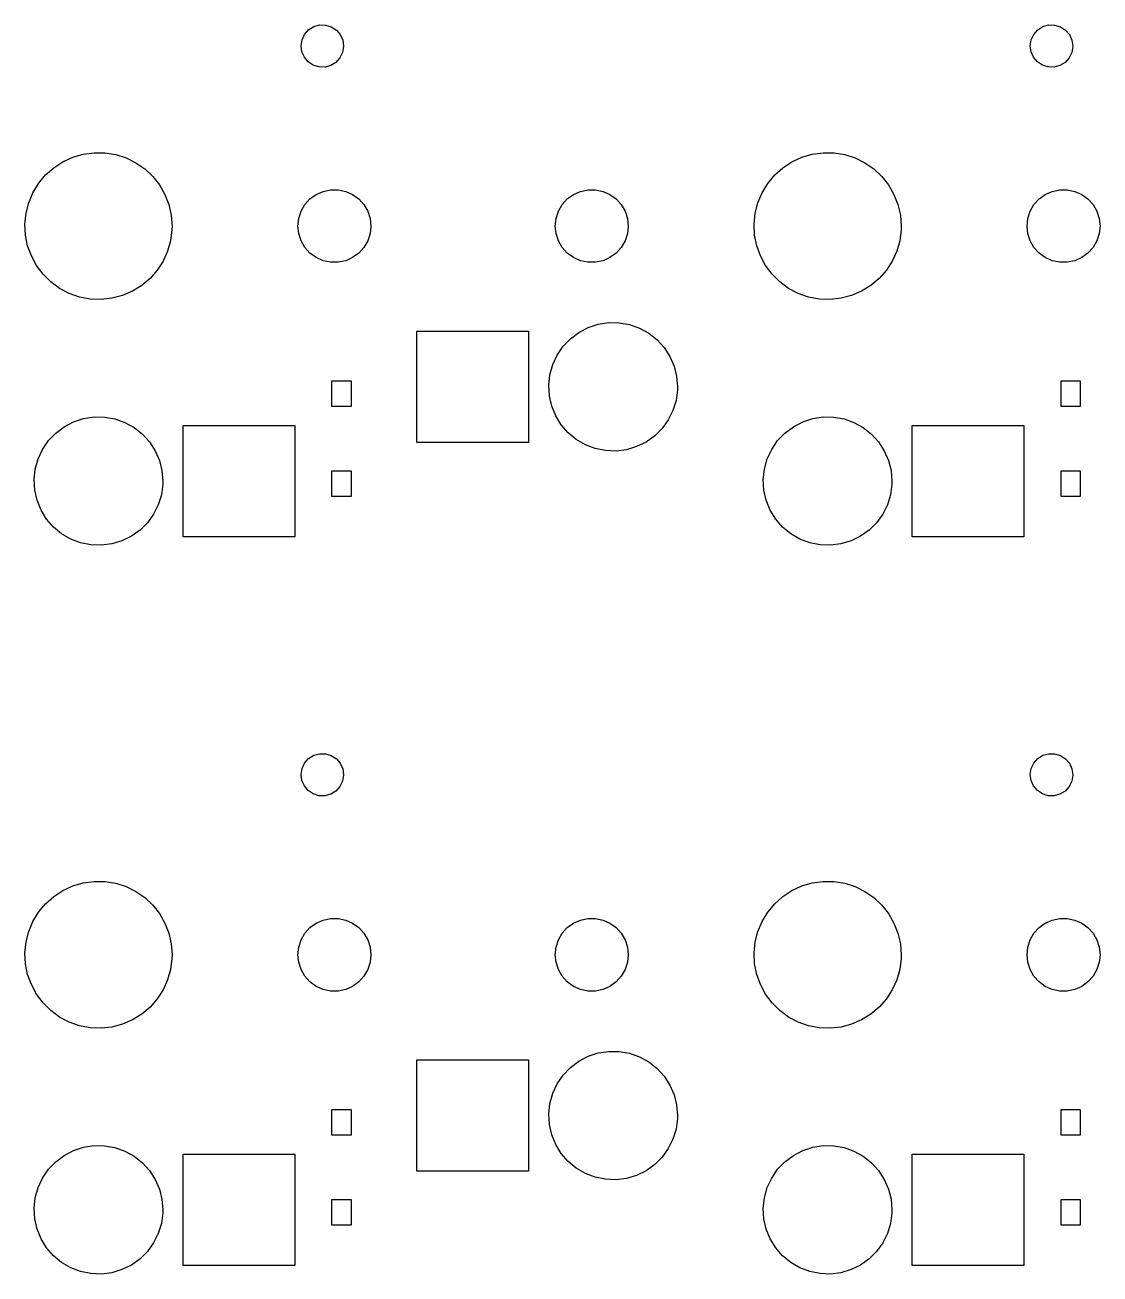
# Model space of a CAD drawing. Extents: x 3.01 to 10.88, y -3.22 to -0.6.
# Drawn here: x 7.88 to 8.867, y -1.883 to -0.736 of the extents above; entities that cross this region are included whole.
import ezdxf

# ---------------------------------------------------------------- set-up
doc = ezdxf.new("R2010")
doc.units = 0
doc.header["$MEASUREMENT"] = 0
doc.layers.add('BLACK', color=7, linetype='CONTINUOUS')

msp = doc.modelspace()

# ---------------------------------------------------------------- linework, layer by layer
at = {"layer": 'BLACK', "linetype": 'CONTINUOUS'}
for p, q in [((8.13469, -0.74922), (8.13704, -0.744215)), ((8.13704, -0.744215), (8.1407, -0.740071)), ((8.1407, -0.740071), (8.14538, -0.737121)), ((8.14538, -0.737121), (8.1507, -0.735601)), ((8.1507, -0.735601), (8.15622, -0.735635)), ((8.15622, -0.735635), (8.16152, -0.737219)), ((8.16152, -0.737219), (8.16616, -0.740226)), ((8.16616, -0.740226), (8.16977, -0.744415)), ((8.16977, -0.744415), (8.17206, -0.749448)), ((8.80399, -0.74922), (8.80634, -0.744215)), ((8.80634, -0.744215), (8.81, -0.740071)), ((8.81, -0.740071), (8.81467, -0.737121)), ((8.81467, -0.737121), (8.81999, -0.735601)), ((8.81999, -0.735601), (8.82552, -0.735635)), ((8.82552, -0.735635), (8.83081, -0.737219)), ((8.83081, -0.737219), (8.83545, -0.740226)), ((8.83545, -0.740226), (8.83906, -0.744415)), ((8.83906, -0.744415), (8.84135, -0.749448)), ((8.13384, -0.754683), (8.13469, -0.74922)), ((8.13456, -0.760165), (8.13384, -0.754683)), ((8.17284, -0.755397), (8.17192, -0.760849)), ((8.17206, -0.749448), (8.17284, -0.754921)), ((8.17284, -0.754921), (8.17284, -0.755397)), ((8.80314, -0.754683), (8.80399, -0.74922)), ((8.80385, -0.760165), (8.80314, -0.754683)), ((8.84213, -0.755397), (8.84121, -0.760849)), ((8.84135, -0.749448), (8.84213, -0.754921)), ((8.84213, -0.754921), (8.84213, -0.755397)), ((8.13679, -0.765225), (8.13456, -0.760165)), ((8.14035, -0.769458), (8.13679, -0.765225)), ((8.16951, -0.765825), (8.1658, -0.769924)), ((8.17192, -0.760849), (8.16951, -0.765825)), ((8.80608, -0.765225), (8.80385, -0.760165)), ((8.80964, -0.769458), (8.80608, -0.765225)), ((8.8388, -0.765825), (8.83509, -0.769924)), ((8.84121, -0.760849), (8.8388, -0.765825)), ((8.14495, -0.772521), (8.14035, -0.769458)), ((8.15023, -0.77417), (8.14495, -0.772521)), ((8.15575, -0.774271), (8.15023, -0.77417)), ((8.16109, -0.772817), (8.15575, -0.774271)), ((8.1658, -0.769924), (8.16109, -0.772817)), ((8.81424, -0.772521), (8.80964, -0.769458)), ((8.81952, -0.77417), (8.81424, -0.772521)), ((8.82504, -0.774271), (8.81952, -0.77417)), ((8.83038, -0.772817), (8.82504, -0.774271)), ((8.83509, -0.769924), (8.83038, -0.772817)), ((7.91511, -0.861238), (7.92419, -0.85705)), ((7.92419, -0.85705), (7.9338, -0.85425)), ((7.9338, -0.85425), (7.94371, -0.852901)), ((7.94371, -0.852901), (7.95371, -0.853032)), ((7.95371, -0.853032), (7.96359, -0.85464)), ((7.96359, -0.85464), (7.97312, -0.85769)), ((7.97312, -0.85769), (7.98209, -0.862115)), ((8.5844, -0.861238), (8.59348, -0.85705)), ((8.59348, -0.85705), (8.60309, -0.85425)), ((8.60309, -0.85425), (8.613, -0.852901)), ((8.613, -0.852901), (8.623, -0.853032)), ((8.623, -0.853032), (8.63288, -0.85464)), ((8.63288, -0.85464), (8.64241, -0.85769)), ((8.64241, -0.85769), (8.65138, -0.862115)), ((7.89928, -0.873386), (7.90674, -0.866724)), ((7.90674, -0.866724), (7.91511, -0.861238)), ((7.98209, -0.862115), (7.99031, -0.867818)), ((7.99031, -0.867818), (7.9976, -0.874673)), ((8.56857, -0.873386), (8.57603, -0.866724)), ((8.57603, -0.866724), (8.5844, -0.861238)), ((8.65138, -0.862115), (8.6596, -0.867818)), ((8.6596, -0.867818), (8.66689, -0.874673)), ((7.88769, -0.889631), (7.89288, -0.881078)), ((7.89288, -0.881078), (7.89928, -0.873386)), ((7.9976, -0.874673), (8.00379, -0.88253)), ((8.00379, -0.88253), (8.00876, -0.891216)), ((8.55698, -0.889631), (8.56217, -0.881078)), ((8.56217, -0.881078), (8.56857, -0.873386)), ((8.66689, -0.874673), (8.67308, -0.88253)), ((8.67308, -0.88253), (8.67805, -0.891216)), ((7.88382, -0.898857), (7.88769, -0.889631)), ((8.00876, -0.891216), (8.01238, -0.90054)), ((8.14195, -0.89538), (8.14762, -0.891263)), ((8.14762, -0.891263), (8.15401, -0.888415)), ((8.15401, -0.888415), (8.16086, -0.886959)), ((8.16086, -0.886959), (8.16787, -0.886959)), ((8.16787, -0.886959), (8.17472, -0.888415)), ((8.17472, -0.888415), (8.18112, -0.891263)), ((8.18112, -0.891263), (8.18678, -0.89538)), ((8.37817, -0.89538), (8.38384, -0.891263)), ((8.38384, -0.891263), (8.39023, -0.888415)), ((8.39023, -0.888415), (8.39708, -0.886959)), ((8.39708, -0.886959), (8.40409, -0.886959)), ((8.40409, -0.886959), (8.41094, -0.888415)), ((8.41094, -0.888415), (8.41734, -0.891263)), ((8.41734, -0.891263), (8.423, -0.89538)), ((8.55311, -0.898857), (8.55698, -0.889631)), ((8.67805, -0.891216), (8.68167, -0.90054)), ((8.81124, -0.89538), (8.81691, -0.891263)), ((8.81691, -0.891263), (8.82331, -0.888415)), ((8.82331, -0.888415), (8.83016, -0.886959)), ((8.83016, -0.886959), (8.83716, -0.886959)), ((8.83716, -0.886959), (8.84401, -0.888415)), ((8.84401, -0.888415), (8.85041, -0.891263)), ((8.85041, -0.891263), (8.85607, -0.89538)), ((7.88136, -0.908554), (7.88382, -0.898857)), ((8.01238, -0.90054), (8.01459, -0.910298)), ((8.13376, -0.906649), (8.13726, -0.900584)), ((8.13726, -0.900584), (8.14195, -0.89538)), ((8.18678, -0.89538), (8.19147, -0.900584)), ((8.19147, -0.900584), (8.19497, -0.906649)), ((8.36998, -0.906649), (8.37348, -0.900584)), ((8.37348, -0.900584), (8.37817, -0.89538)), ((8.423, -0.89538), (8.42769, -0.900584)), ((8.42769, -0.900584), (8.43119, -0.906649)), ((8.55065, -0.908554), (8.55311, -0.898857)), ((8.68167, -0.90054), (8.68388, -0.910298)), ((8.80305, -0.906649), (8.80656, -0.900584)), ((8.80656, -0.900584), (8.81124, -0.89538)), ((8.85607, -0.89538), (8.86076, -0.900584)), ((8.86076, -0.900584), (8.86426, -0.906649)), ((7.88035, -0.918508), (7.88136, -0.908554)), ((8.01459, -0.910298), (8.01533, -0.920275)), ((8.13087, -0.920275), (8.1316, -0.91331)), ((8.1316, -0.91331), (8.13376, -0.906649)), ((8.19497, -0.906649), (8.19713, -0.91331)), ((8.19713, -0.91331), (8.19787, -0.920275)), ((8.36709, -0.920275), (8.36782, -0.91331)), ((8.36782, -0.91331), (8.36998, -0.906649)), ((8.43119, -0.906649), (8.43335, -0.91331)), ((8.43335, -0.91331), (8.43409, -0.920275)), ((8.54965, -0.918508), (8.55065, -0.908554)), ((8.68388, -0.910298), (8.68462, -0.920275)), ((8.80016, -0.920275), (8.80089, -0.91331)), ((8.80089, -0.91331), (8.80305, -0.906649)), ((8.86426, -0.906649), (8.86643, -0.91331)), ((8.86643, -0.91331), (8.86716, -0.920275)), ((7.88083, -0.928501), (7.88035, -0.918508)), ((7.88279, -0.938314), (7.88083, -0.928501)), ((8.01524, -0.923808), (8.01398, -0.933732)), ((8.01533, -0.920275), (8.01524, -0.923808)), ((8.1316, -0.92724), (8.13087, -0.920275)), ((8.13376, -0.933901), (8.1316, -0.92724)), ((8.19713, -0.92724), (8.19497, -0.933901)), ((8.19787, -0.920275), (8.19713, -0.92724)), ((8.36782, -0.92724), (8.36709, -0.920275)), ((8.36998, -0.933901), (8.36782, -0.92724)), ((8.43335, -0.92724), (8.43119, -0.933901)), ((8.43409, -0.920275), (8.43335, -0.92724)), ((8.55013, -0.928501), (8.54965, -0.918508)), ((8.55208, -0.938314), (8.55013, -0.928501)), ((8.68453, -0.923808), (8.68327, -0.933732)), ((8.68462, -0.920275), (8.68453, -0.923808)), ((8.80089, -0.92724), (8.80016, -0.920275)), ((8.80305, -0.933901), (8.80089, -0.92724)), ((8.86643, -0.92724), (8.86426, -0.933901)), ((8.86716, -0.920275), (8.86643, -0.92724)), ((7.88617, -0.94773), (7.88279, -0.938314)), ((8.01398, -0.933732), (8.01126, -0.943362)), ((8.13726, -0.939966), (8.13376, -0.933901)), ((8.14195, -0.945171), (8.13726, -0.939966)), ((8.19147, -0.939966), (8.18678, -0.945171)), ((8.19497, -0.933901), (8.19147, -0.939966)), ((8.37348, -0.939966), (8.36998, -0.933901)), ((8.37817, -0.945171), (8.37348, -0.939966)), ((8.42769, -0.939966), (8.423, -0.945171)), ((8.43119, -0.933901), (8.42769, -0.939966)), ((8.55546, -0.94773), (8.55208, -0.938314)), ((8.68327, -0.933732), (8.68055, -0.943362)), ((8.80656, -0.939966), (8.80305, -0.933901)), ((8.81124, -0.945171), (8.80656, -0.939966)), ((8.86076, -0.939966), (8.85607, -0.945171)), ((8.86426, -0.933901), (8.86076, -0.939966)), ((7.8909, -0.956543), (7.88617, -0.94773)), ((8.01126, -0.943362), (8.00715, -0.952483)), ((8.14762, -0.949287), (8.14195, -0.945171)), ((8.15401, -0.952136), (8.14762, -0.949287)), ((8.16086, -0.953592), (8.15401, -0.952136)), ((8.17472, -0.952136), (8.16787, -0.953592)), ((8.18112, -0.949287), (8.17472, -0.952136)), ((8.18678, -0.945171), (8.18112, -0.949287)), ((8.38384, -0.949287), (8.37817, -0.945171)), ((8.39023, -0.952136), (8.38384, -0.949287)), ((8.39708, -0.953592), (8.39023, -0.952136)), ((8.41094, -0.952136), (8.40409, -0.953592)), ((8.41734, -0.949287), (8.41094, -0.952136)), ((8.423, -0.945171), (8.41734, -0.949287)), ((8.56019, -0.956543), (8.55546, -0.94773)), ((8.68055, -0.943362), (8.67644, -0.952483)), ((8.81691, -0.949287), (8.81124, -0.945171)), ((8.82331, -0.952136), (8.81691, -0.949287)), ((8.83016, -0.953592), (8.82331, -0.952136)), ((8.84401, -0.952136), (8.83716, -0.953592)), ((8.85041, -0.949287), (8.84401, -0.952136)), ((8.85607, -0.945171), (8.85041, -0.949287)), ((7.89689, -0.964559), (7.8909, -0.956543)), ((8.00174, -0.960898), (7.99514, -0.96842)), ((8.00715, -0.952483), (8.00174, -0.960898)), ((8.16787, -0.953592), (8.16086, -0.953592)), ((8.40409, -0.953592), (8.39708, -0.953592)), ((8.56618, -0.964559), (8.56019, -0.956543)), ((8.67103, -0.960898), (8.66443, -0.96842)), ((8.67644, -0.952483), (8.67103, -0.960898)), ((8.83716, -0.953592), (8.83016, -0.953592)), ((7.90399, -0.971603), (7.89689, -0.964559)), ((7.91206, -0.977518), (7.90399, -0.971603)), ((7.98751, -0.974884), (7.979, -0.980148)), ((7.99514, -0.96842), (7.98751, -0.974884)), ((8.57328, -0.971603), (8.56618, -0.964559)), ((8.58135, -0.977518), (8.57328, -0.971603)), ((8.6568, -0.974884), (8.64829, -0.980148)), ((8.66443, -0.96842), (8.6568, -0.974884)), ((7.92092, -0.982177), (7.91206, -0.977518)), ((7.93036, -0.985475), (7.92092, -0.982177)), ((7.94019, -0.987341), (7.93036, -0.985475)), ((7.96981, -0.984098), (7.96013, -0.986645)), ((7.979, -0.980148), (7.96981, -0.984098)), ((8.59021, -0.982177), (8.58135, -0.977518)), ((8.59965, -0.985475), (8.59021, -0.982177)), ((8.60948, -0.987341), (8.59965, -0.985475)), ((8.6391, -0.984098), (8.62942, -0.986645)), ((8.64829, -0.980148), (8.6391, -0.984098)), ((7.95019, -0.987734), (7.94019, -0.987341)), ((7.96013, -0.986645), (7.95019, -0.987734)), ((8.61948, -0.987734), (8.60948, -0.987341)), ((8.62942, -0.986645), (8.61948, -0.987734)), ((8.40659, -1.01047), (8.41615, -1.009)), ((8.41615, -1.009), (8.42583, -1.00912)), ((8.42583, -1.00912), (8.43536, -1.01082)), ((8.24015, -1.11909), (8.24015, -1.01673)), ((8.24015, -1.01673), (8.34252, -1.01673)), ((8.34252, -1.01673), (8.34252, -1.11909)), ((8.38106, -1.02375), (8.3888, -1.01794)), ((8.3888, -1.01794), (8.39739, -1.01347)), ((8.39739, -1.01347), (8.40659, -1.01047)), ((8.43536, -1.01082), (8.44448, -1.01405)), ((8.44448, -1.01405), (8.45295, -1.01872)), ((8.45295, -1.01872), (8.46055, -1.02472)), ((8.36892, -1.03874), (8.37438, -1.03075)), ((8.37438, -1.03075), (8.38106, -1.02375)), ((8.46055, -1.02472), (8.46706, -1.03188)), ((8.46706, -1.03188), (8.47232, -1.04001)), ((8.36485, -1.04752), (8.36892, -1.03874)), ((8.47232, -1.04001), (8.47618, -1.04888)), ((8.36226, -1.05685), (8.36485, -1.04752)), ((8.47618, -1.04888), (8.47853, -1.05827)), ((8.16207, -1.08596), (8.16207, -1.06234)), ((8.16207, -1.06234), (8.17979, -1.06234)), ((8.17979, -1.06234), (8.17979, -1.08596)), ((8.36123, -1.06647), (8.36226, -1.05685)), ((8.36179, -1.07613), (8.36123, -1.06647)), ((8.47853, -1.05827), (8.47933, -1.06791)), ((8.83136, -1.08596), (8.83136, -1.06234)), ((8.83136, -1.06234), (8.84908, -1.06234)), ((8.84908, -1.06234), (8.84908, -1.08596)), ((8.36392, -1.08557), (8.36179, -1.07613)), ((8.47926, -1.0708), (8.47799, -1.08039)), ((8.47933, -1.06791), (8.47926, -1.0708)), ((8.17979, -1.08596), (8.16207, -1.08596)), ((8.36756, -1.09454), (8.36392, -1.08557)), ((8.47518, -1.08965), (8.47089, -1.09833)), ((8.47799, -1.08039), (8.47518, -1.08965)), ((8.84908, -1.08596), (8.83136, -1.08596)), ((7.91636, -1.10456), (7.92495, -1.10009)), ((7.92495, -1.10009), (7.93415, -1.09708)), ((7.93415, -1.09708), (7.94371, -1.09562)), ((7.94371, -1.09562), (7.95339, -1.09573)), ((7.95339, -1.09573), (7.96292, -1.09743)), ((7.96292, -1.09743), (7.97204, -1.10066)), ((7.97204, -1.10066), (7.98051, -1.10534)), ((8.37262, -1.10279), (8.36756, -1.09454)), ((8.47089, -1.09833), (8.46524, -1.10619)), ((8.58565, -1.10456), (8.59424, -1.10009)), ((8.59424, -1.10009), (8.60344, -1.09708)), ((8.60344, -1.09708), (8.613, -1.09562)), ((8.613, -1.09562), (8.62268, -1.09573)), ((8.62268, -1.09573), (8.63221, -1.09743)), ((8.63221, -1.09743), (8.64133, -1.10066)), ((8.64133, -1.10066), (8.6498, -1.10534)), ((7.90194, -1.11736), (7.90862, -1.11037)), ((7.90862, -1.11037), (7.91636, -1.10456)), ((7.98051, -1.10534), (7.98811, -1.11134)), ((7.98811, -1.11134), (7.99462, -1.11849)), ((8.02559, -1.20571), (8.02559, -1.10335)), ((8.02559, -1.10335), (8.12795, -1.10335)), ((8.12795, -1.10335), (8.12795, -1.20571)), ((8.37895, -1.11011), (8.37262, -1.10279)), ((8.3864, -1.11629), (8.37895, -1.11011)), ((8.46524, -1.10619), (8.45839, -1.11302)), ((8.57123, -1.11736), (8.57791, -1.11037)), ((8.57791, -1.11037), (8.58565, -1.10456)), ((8.6498, -1.10534), (8.6574, -1.11134)), ((8.6574, -1.11134), (8.66391, -1.11849)), ((8.69488, -1.20571), (8.69488, -1.10335)), ((8.69488, -1.10335), (8.79724, -1.10335)), ((8.79724, -1.10335), (8.79724, -1.20571)), ((7.89648, -1.12536), (7.90194, -1.11736)), ((7.99462, -1.11849), (7.99988, -1.12662)), ((8.34252, -1.11909), (8.24015, -1.11909)), ((8.39475, -1.12117), (8.3864, -1.11629)), ((8.4038, -1.12462), (8.39475, -1.12117)), ((8.44182, -1.1229), (8.43255, -1.12568)), ((8.45051, -1.11864), (8.44182, -1.1229)), ((8.45839, -1.11302), (8.45051, -1.11864)), ((8.56577, -1.12536), (8.57123, -1.11736)), ((8.66391, -1.11849), (8.66917, -1.12662)), ((7.88982, -1.14346), (7.89241, -1.13414)), ((7.89241, -1.13414), (7.89648, -1.12536)), ((7.99988, -1.12662), (8.00374, -1.1355)), ((8.00374, -1.1355), (8.00609, -1.14488)), ((8.41328, -1.12655), (8.4038, -1.12462)), ((8.42295, -1.12691), (8.41328, -1.12655)), ((8.43255, -1.12568), (8.42295, -1.12691)), ((8.55911, -1.14346), (8.5617, -1.13414)), ((8.5617, -1.13414), (8.56577, -1.12536)), ((8.66917, -1.12662), (8.67303, -1.1355)), ((8.67303, -1.1355), (8.67538, -1.14488)), ((7.88879, -1.15308), (7.88982, -1.14346)), ((8.00609, -1.14488), (8.00689, -1.15453)), ((8.16207, -1.16863), (8.16207, -1.14501)), ((8.16207, -1.14501), (8.17979, -1.14501)), ((8.17979, -1.14501), (8.17979, -1.16863)), ((8.55808, -1.15308), (8.55911, -1.14346)), ((8.67538, -1.14488), (8.67618, -1.15453)), ((8.83136, -1.16863), (8.83136, -1.14501)), ((8.83136, -1.14501), (8.84908, -1.14501)), ((8.84908, -1.14501), (8.84908, -1.16863)), ((7.88935, -1.16275), (7.88879, -1.15308)), ((8.00682, -1.15741), (8.00555, -1.16701)), ((8.00689, -1.15453), (8.00682, -1.15741)), ((8.55864, -1.16275), (8.55808, -1.15308)), ((8.67611, -1.15741), (8.67484, -1.16701)), ((8.67618, -1.15453), (8.67611, -1.15741)), ((7.89148, -1.17219), (7.88935, -1.16275)), ((8.00555, -1.16701), (8.00274, -1.17627)), ((8.17979, -1.16863), (8.16207, -1.16863)), ((8.56077, -1.17219), (8.55864, -1.16275)), ((8.67484, -1.16701), (8.67203, -1.17627)), ((8.84908, -1.16863), (8.83136, -1.16863)), ((7.89512, -1.18115), (7.89148, -1.17219)), ((7.90018, -1.18941), (7.89512, -1.18115)), ((8.00274, -1.17627), (7.99845, -1.18494)), ((8.56441, -1.18115), (8.56077, -1.17219)), ((8.56947, -1.18941), (8.56441, -1.18115)), ((8.67203, -1.17627), (8.66774, -1.18494)), ((7.90651, -1.19672), (7.90018, -1.18941)), ((7.9928, -1.1928), (7.98595, -1.19963)), ((7.99845, -1.18494), (7.9928, -1.1928)), ((8.5758, -1.19672), (8.56947, -1.18941)), ((8.66209, -1.1928), (8.65524, -1.19963)), ((8.66774, -1.18494), (8.66209, -1.1928)), ((7.91396, -1.2029), (7.90651, -1.19672)), ((7.92231, -1.20778), (7.91396, -1.2029)), ((7.98595, -1.19963), (7.97807, -1.20525)), ((8.58325, -1.2029), (8.5758, -1.19672)), ((8.59161, -1.20778), (8.58325, -1.2029)), ((8.65524, -1.19963), (8.64736, -1.20525)), ((7.93136, -1.21124), (7.92231, -1.20778)), ((7.94084, -1.21317), (7.93136, -1.21124)), ((7.95051, -1.21352), (7.94084, -1.21317)), ((7.96011, -1.21229), (7.95051, -1.21352)), ((7.96938, -1.20951), (7.96011, -1.21229)), ((7.97807, -1.20525), (7.96938, -1.20951)), ((8.12795, -1.20571), (8.02559, -1.20571)), ((8.60065, -1.21124), (8.59161, -1.20778)), ((8.61013, -1.21317), (8.60065, -1.21124)), ((8.6198, -1.21352), (8.61013, -1.21317)), ((8.6294, -1.21229), (8.6198, -1.21352)), ((8.63867, -1.20951), (8.6294, -1.21229)), ((8.64736, -1.20525), (8.63867, -1.20951)), ((8.79724, -1.20571), (8.69488, -1.20571)), ((8.13704, -1.41351), (8.1407, -1.40936)), ((8.1407, -1.40936), (8.14538, -1.40641)), ((8.14538, -1.40641), (8.1507, -1.40489)), ((8.1507, -1.40489), (8.15622, -1.40493)), ((8.15622, -1.40493), (8.16152, -1.40651)), ((8.16152, -1.40651), (8.16616, -1.40952)), ((8.16616, -1.40952), (8.16977, -1.41371)), ((8.80634, -1.41351), (8.81, -1.40936)), ((8.81, -1.40936), (8.81467, -1.40641)), ((8.81467, -1.40641), (8.81999, -1.40489)), ((8.81999, -1.40489), (8.82552, -1.40493)), ((8.82552, -1.40493), (8.83081, -1.40651)), ((8.83081, -1.40651), (8.83545, -1.40952)), ((8.83545, -1.40952), (8.83906, -1.41371)), ((8.13384, -1.42397), (8.13469, -1.41851)), ((8.13469, -1.41851), (8.13704, -1.41351)), ((8.16977, -1.41371), (8.17206, -1.41874)), ((8.17206, -1.41874), (8.17284, -1.42421)), ((8.80314, -1.42397), (8.80399, -1.41851)), ((8.80399, -1.41851), (8.80634, -1.41351)), ((8.83906, -1.41371), (8.84135, -1.41874)), ((8.84135, -1.41874), (8.84213, -1.42421)), ((8.13456, -1.42946), (8.13384, -1.42397)), ((8.13679, -1.43452), (8.13456, -1.42946)), ((8.17192, -1.43014), (8.16951, -1.43512)), ((8.17284, -1.42469), (8.17192, -1.43014)), ((8.17284, -1.42421), (8.17284, -1.42469)), ((8.80385, -1.42946), (8.80314, -1.42397)), ((8.80608, -1.43452), (8.80385, -1.42946)), ((8.84121, -1.43014), (8.8388, -1.43512)), ((8.84213, -1.42469), (8.84121, -1.43014)), ((8.84213, -1.42421), (8.84213, -1.42469)), ((8.14035, -1.43875), (8.13679, -1.43452)), ((8.14495, -1.44181), (8.14035, -1.43875)), ((8.15023, -1.44346), (8.14495, -1.44181)), ((8.15575, -1.44356), (8.15023, -1.44346)), ((8.16109, -1.44211), (8.15575, -1.44356)), ((8.1658, -1.43922), (8.16109, -1.44211)), ((8.16951, -1.43512), (8.1658, -1.43922)), ((8.80964, -1.43875), (8.80608, -1.43452)), ((8.81424, -1.44181), (8.80964, -1.43875)), ((8.81952, -1.44346), (8.81424, -1.44181)), ((8.82504, -1.44356), (8.81952, -1.44346)), ((8.83038, -1.44211), (8.82504, -1.44356)), ((8.83509, -1.43922), (8.83038, -1.44211)), ((8.8388, -1.43512), (8.83509, -1.43922)), ((7.92419, -1.52634), (7.9338, -1.52354)), ((7.9338, -1.52354), (7.94371, -1.52219)), ((7.94371, -1.52219), (7.95371, -1.52232)), ((7.95371, -1.52232), (7.96359, -1.52393)), ((7.96359, -1.52393), (7.97312, -1.52698)), ((8.59348, -1.52634), (8.60309, -1.52354)), ((8.60309, -1.52354), (8.613, -1.52219)), ((8.613, -1.52219), (8.623, -1.52232)), ((8.623, -1.52232), (8.63288, -1.52393)), ((8.63288, -1.52393), (8.64241, -1.52698)), ((7.89928, -1.54268), (7.90674, -1.53601)), ((7.90674, -1.53601), (7.91511, -1.53053)), ((7.91511, -1.53053), (7.92419, -1.52634)), ((7.97312, -1.52698), (7.98209, -1.53141)), ((7.98209, -1.53141), (7.99031, -1.53711)), ((7.99031, -1.53711), (7.9976, -1.54396)), ((8.56857, -1.54268), (8.57603, -1.53601)), ((8.57603, -1.53601), (8.5844, -1.53053)), ((8.5844, -1.53053), (8.59348, -1.52634)), ((8.64241, -1.52698), (8.65138, -1.53141)), ((8.65138, -1.53141), (8.6596, -1.53711)), ((8.6596, -1.53711), (8.66689, -1.54396)), ((7.89288, -1.55037), (7.89928, -1.54268)), ((7.9976, -1.54396), (8.00379, -1.55182)), ((8.56217, -1.55037), (8.56857, -1.54268)), ((8.66689, -1.54396), (8.67308, -1.55182)), ((7.88382, -1.56815), (7.88769, -1.55892)), ((7.88769, -1.55892), (7.89288, -1.55037)), ((8.00379, -1.55182), (8.00876, -1.56051)), ((8.14762, -1.56055), (8.15401, -1.55771)), ((8.15401, -1.55771), (8.16086, -1.55625)), ((8.16086, -1.55625), (8.16787, -1.55625)), ((8.16787, -1.55625), (8.17472, -1.55771)), ((8.17472, -1.55771), (8.18112, -1.56055)), ((8.38384, -1.56055), (8.39023, -1.55771)), ((8.39023, -1.55771), (8.39708, -1.55625)), ((8.39708, -1.55625), (8.40409, -1.55625)), ((8.40409, -1.55625), (8.41094, -1.55771)), ((8.41094, -1.55771), (8.41734, -1.56055)), ((8.55311, -1.56815), (8.55698, -1.55892)), ((8.55698, -1.55892), (8.56217, -1.55037)), ((8.67308, -1.55182), (8.67805, -1.56051)), ((8.81691, -1.56055), (8.82331, -1.55771)), ((8.82331, -1.55771), (8.83016, -1.55625)), ((8.83016, -1.55625), (8.83716, -1.55625)), ((8.83716, -1.55625), (8.84401, -1.55771)), ((8.84401, -1.55771), (8.85041, -1.56055)), ((7.88136, -1.57784), (7.88382, -1.56815)), ((8.00876, -1.56051), (8.01238, -1.56983)), ((8.01238, -1.56983), (8.01459, -1.57959)), ((8.13376, -1.57594), (8.13726, -1.56988)), ((8.13726, -1.56988), (8.14195, -1.56467)), ((8.14195, -1.56467), (8.14762, -1.56055)), ((8.18112, -1.56055), (8.18678, -1.56467)), ((8.18678, -1.56467), (8.19147, -1.56988)), ((8.19147, -1.56988), (8.19497, -1.57594)), ((8.36998, -1.57594), (8.37348, -1.56988)), ((8.37348, -1.56988), (8.37817, -1.56467)), ((8.37817, -1.56467), (8.38384, -1.56055)), ((8.41734, -1.56055), (8.423, -1.56467)), ((8.423, -1.56467), (8.42769, -1.56988)), ((8.42769, -1.56988), (8.43119, -1.57594)), ((8.55065, -1.57784), (8.55311, -1.56815)), ((8.67805, -1.56051), (8.68167, -1.56983)), ((8.68167, -1.56983), (8.68388, -1.57959)), ((8.80305, -1.57594), (8.80656, -1.56988)), ((8.80656, -1.56988), (8.81124, -1.56467)), ((8.81124, -1.56467), (8.81691, -1.56055)), ((8.85041, -1.56055), (8.85607, -1.56467)), ((8.85607, -1.56467), (8.86076, -1.56988)), ((8.86076, -1.56988), (8.86426, -1.57594)), ((7.88035, -1.5878), (7.88136, -1.57784)), ((8.01459, -1.57959), (8.01533, -1.58957)), ((8.13087, -1.58957), (8.1316, -1.5826)), ((8.1316, -1.5826), (8.13376, -1.57594)), ((8.19497, -1.57594), (8.19713, -1.5826)), ((8.19713, -1.5826), (8.19787, -1.58957)), ((8.36709, -1.58957), (8.36782, -1.5826)), ((8.36782, -1.5826), (8.36998, -1.57594)), ((8.43119, -1.57594), (8.43335, -1.5826)), ((8.43335, -1.5826), (8.43409, -1.58957)), ((8.54965, -1.5878), (8.55065, -1.57784)), ((8.68388, -1.57959), (8.68462, -1.58957)), ((8.80016, -1.58957), (8.80089, -1.5826)), ((8.80089, -1.5826), (8.80305, -1.57594)), ((8.86426, -1.57594), (8.86643, -1.5826)), ((8.86643, -1.5826), (8.86716, -1.58957)), ((7.88083, -1.59779), (7.88035, -1.5878)), ((8.01524, -1.5931), (8.01398, -1.60302)), ((8.01533, -1.58957), (8.01524, -1.5931)), ((8.1316, -1.59653), (8.13087, -1.58957)), ((8.19787, -1.58957), (8.19713, -1.59653)), ((8.36782, -1.59653), (8.36709, -1.58957)), ((8.43409, -1.58957), (8.43335, -1.59653)), ((8.55013, -1.59779), (8.54965, -1.5878)), ((8.68453, -1.5931), (8.68327, -1.60302)), ((8.68462, -1.58957), (8.68453, -1.5931)), ((8.80089, -1.59653), (8.80016, -1.58957)), ((8.86716, -1.58957), (8.86643, -1.59653)), ((7.88279, -1.6076), (7.88083, -1.59779)), ((8.01398, -1.60302), (8.01126, -1.61265)), ((8.13376, -1.60319), (8.1316, -1.59653)), ((8.13726, -1.60926), (8.13376, -1.60319)), ((8.19497, -1.60319), (8.19147, -1.60926)), ((8.19713, -1.59653), (8.19497, -1.60319)), ((8.36998, -1.60319), (8.36782, -1.59653)), ((8.37348, -1.60926), (8.36998, -1.60319)), ((8.43119, -1.60319), (8.42769, -1.60926)), ((8.43335, -1.59653), (8.43119, -1.60319)), ((8.55208, -1.6076), (8.55013, -1.59779)), ((8.68327, -1.60302), (8.68055, -1.61265)), ((8.80305, -1.60319), (8.80089, -1.59653)), ((8.80656, -1.60926), (8.80305, -1.60319)), ((8.86426, -1.60319), (8.86076, -1.60926)), ((8.86643, -1.59653), (8.86426, -1.60319)), ((7.88617, -1.61702), (7.88279, -1.6076)), ((7.8909, -1.62583), (7.88617, -1.61702)), ((8.01126, -1.61265), (8.00715, -1.62177)), ((8.14195, -1.61446), (8.13726, -1.60926)), ((8.14762, -1.61858), (8.14195, -1.61446)), ((8.18678, -1.61446), (8.18112, -1.61858)), ((8.19147, -1.60926), (8.18678, -1.61446)), ((8.37817, -1.61446), (8.37348, -1.60926)), ((8.38384, -1.61858), (8.37817, -1.61446)), ((8.423, -1.61446), (8.41734, -1.61858)), ((8.42769, -1.60926), (8.423, -1.61446)), ((8.55546, -1.61702), (8.55208, -1.6076)), ((8.56019, -1.62583), (8.55546, -1.61702)), ((8.68055, -1.61265), (8.67644, -1.62177)), ((8.81124, -1.61446), (8.80656, -1.60926)), ((8.81691, -1.61858), (8.81124, -1.61446)), ((8.85607, -1.61446), (8.85041, -1.61858)), ((8.86076, -1.60926), (8.85607, -1.61446)), ((7.89689, -1.63385), (7.8909, -1.62583)), ((8.00715, -1.62177), (8.00174, -1.63019)), ((8.15401, -1.62143), (8.14762, -1.61858)), ((8.16086, -1.62288), (8.15401, -1.62143)), ((8.16787, -1.62288), (8.16086, -1.62288)), ((8.17472, -1.62143), (8.16787, -1.62288)), ((8.18112, -1.61858), (8.17472, -1.62143)), ((8.39023, -1.62143), (8.38384, -1.61858)), ((8.39708, -1.62288), (8.39023, -1.62143)), ((8.40409, -1.62288), (8.39708, -1.62288)), ((8.41094, -1.62143), (8.40409, -1.62288)), ((8.41734, -1.61858), (8.41094, -1.62143)), ((8.56618, -1.63385), (8.56019, -1.62583)), ((8.67644, -1.62177), (8.67103, -1.63019)), ((8.82331, -1.62143), (8.81691, -1.61858)), ((8.83016, -1.62288), (8.82331, -1.62143)), ((8.83716, -1.62288), (8.83016, -1.62288)), ((8.84401, -1.62143), (8.83716, -1.62288)), ((8.85041, -1.61858), (8.84401, -1.62143)), ((7.90399, -1.64089), (7.89689, -1.63385)), ((7.99514, -1.63771), (7.98751, -1.64417)), ((8.00174, -1.63019), (7.99514, -1.63771)), ((8.57328, -1.64089), (8.56618, -1.63385)), ((8.66443, -1.63771), (8.6568, -1.64417)), ((8.67103, -1.63019), (8.66443, -1.63771)), ((7.91206, -1.64681), (7.90399, -1.64089)), ((7.92092, -1.65147), (7.91206, -1.64681)), ((7.93036, -1.65477), (7.92092, -1.65147)), ((7.979, -1.64944), (7.96981, -1.65339)), ((7.98751, -1.64417), (7.979, -1.64944)), ((8.58135, -1.64681), (8.57328, -1.64089)), ((8.59021, -1.65147), (8.58135, -1.64681)), ((8.59965, -1.65477), (8.59021, -1.65147)), ((8.64829, -1.64944), (8.6391, -1.65339)), ((8.6568, -1.64417), (8.64829, -1.64944)), ((7.94019, -1.65663), (7.93036, -1.65477)), ((7.95019, -1.65703), (7.94019, -1.65663)), ((7.96013, -1.65594), (7.95019, -1.65703)), ((7.96981, -1.65339), (7.96013, -1.65594)), ((8.60948, -1.65663), (8.59965, -1.65477)), ((8.61948, -1.65703), (8.60948, -1.65663)), ((8.62942, -1.65594), (8.61948, -1.65703)), ((8.6391, -1.65339), (8.62942, -1.65594)), ((8.24015, -1.78839), (8.24015, -1.68602)), ((8.24015, -1.68602), (8.34252, -1.68602)), ((8.34252, -1.68602), (8.34252, -1.78839)), ((8.3888, -1.68723), (8.39739, -1.68276)), ((8.39739, -1.68276), (8.40659, -1.67976)), ((8.40659, -1.67976), (8.41615, -1.67829)), ((8.41615, -1.67829), (8.42583, -1.67841)), ((8.42583, -1.67841), (8.43536, -1.68011)), ((8.43536, -1.68011), (8.44448, -1.68334)), ((8.44448, -1.68334), (8.45295, -1.68802)), ((8.37438, -1.70004), (8.38106, -1.69304)), ((8.38106, -1.69304), (8.3888, -1.68723)), ((8.45295, -1.68802), (8.46055, -1.69401)), ((8.46055, -1.69401), (8.46706, -1.70117)), ((8.36485, -1.71681), (8.36892, -1.70803)), ((8.36892, -1.70803), (8.37438, -1.70004)), ((8.46706, -1.70117), (8.47232, -1.7093)), ((8.47232, -1.7093), (8.47618, -1.71817)), ((8.36226, -1.72614), (8.36485, -1.71681)), ((8.47618, -1.71817), (8.47853, -1.72756)), ((8.16207, -1.75525), (8.16207, -1.73163)), ((8.16207, -1.73163), (8.17979, -1.73163)), ((8.17979, -1.73163), (8.17979, -1.75525)), ((8.36123, -1.73576), (8.36226, -1.72614)), ((8.47853, -1.72756), (8.47933, -1.7372)), ((8.83136, -1.75525), (8.83136, -1.73163)), ((8.83136, -1.73163), (8.84908, -1.73163)), ((8.84908, -1.73163), (8.84908, -1.75525)), ((8.36179, -1.74542), (8.36123, -1.73576)), ((8.47926, -1.74009), (8.47799, -1.74968)), ((8.47933, -1.7372), (8.47926, -1.74009)), ((8.36392, -1.75486), (8.36179, -1.74542)), ((8.36756, -1.76383), (8.36392, -1.75486)), ((8.47799, -1.74968), (8.47518, -1.75894)), ((7.92495, -1.76938), (7.93415, -1.76637)), ((7.93415, -1.76637), (7.94371, -1.76491)), ((7.94371, -1.76491), (7.95339, -1.76503)), ((7.95339, -1.76503), (7.96292, -1.76672)), ((8.17979, -1.75525), (8.16207, -1.75525)), ((8.37262, -1.77208), (8.36756, -1.76383)), ((8.47518, -1.75894), (8.47089, -1.76762)), ((8.59424, -1.76938), (8.60344, -1.76637)), ((8.60344, -1.76637), (8.613, -1.76491)), ((8.613, -1.76491), (8.62268, -1.76503)), ((8.62268, -1.76503), (8.63221, -1.76672)), ((8.84908, -1.75525), (8.83136, -1.75525)), ((7.90862, -1.77966), (7.91636, -1.77385)), ((7.91636, -1.77385), (7.92495, -1.76938)), ((7.96292, -1.76672), (7.97204, -1.76995)), ((7.97204, -1.76995), (7.98051, -1.77463)), ((7.98051, -1.77463), (7.98811, -1.78063)), ((8.02559, -1.875), (8.02559, -1.77264)), ((8.02559, -1.77264), (8.12795, -1.77264)), ((8.12795, -1.77264), (8.12795, -1.875)), ((8.37895, -1.7794), (8.37262, -1.77208)), ((8.46524, -1.77548), (8.45839, -1.78231)), ((8.47089, -1.76762), (8.46524, -1.77548)), ((8.57791, -1.77966), (8.58565, -1.77385)), ((8.58565, -1.77385), (8.59424, -1.76938)), ((8.63221, -1.76672), (8.64133, -1.76995)), ((8.64133, -1.76995), (8.6498, -1.77463)), ((8.6498, -1.77463), (8.6574, -1.78063)), ((8.69488, -1.875), (8.69488, -1.77264)), ((8.69488, -1.77264), (8.79724, -1.77264)), ((8.79724, -1.77264), (8.79724, -1.875)), ((7.89648, -1.79465), (7.90194, -1.78665)), ((7.90194, -1.78665), (7.90862, -1.77966)), ((7.98811, -1.78063), (7.99462, -1.78779)), ((7.99462, -1.78779), (7.99988, -1.79591)), ((8.34252, -1.78839), (8.24015, -1.78839)), ((8.3864, -1.78558), (8.37895, -1.7794)), ((8.39475, -1.79046), (8.3864, -1.78558)), ((8.45051, -1.78793), (8.44182, -1.79219)), ((8.45839, -1.78231), (8.45051, -1.78793)), ((8.56577, -1.79465), (8.57123, -1.78665)), ((8.57123, -1.78665), (8.57791, -1.77966)), ((8.6574, -1.78063), (8.66391, -1.78779)), ((8.66391, -1.78779), (8.66917, -1.79591)), ((7.89241, -1.80343), (7.89648, -1.79465)), ((7.99988, -1.79591), (8.00374, -1.80479)), ((8.4038, -1.79391), (8.39475, -1.79046)), ((8.41328, -1.79584), (8.4038, -1.79391)), ((8.42295, -1.7962), (8.41328, -1.79584)), ((8.43255, -1.79497), (8.42295, -1.7962)), ((8.44182, -1.79219), (8.43255, -1.79497)), ((8.5617, -1.80343), (8.56577, -1.79465)), ((8.66917, -1.79591), (8.67303, -1.80479)), ((7.88982, -1.81275), (7.89241, -1.80343)), ((8.00374, -1.80479), (8.00609, -1.81417)), ((8.55911, -1.81275), (8.5617, -1.80343)), ((8.67303, -1.80479), (8.67538, -1.81417)), ((7.88879, -1.82238), (7.88982, -1.81275)), ((7.88935, -1.83204), (7.88879, -1.82238)), ((8.00609, -1.81417), (8.00689, -1.82382)), ((8.00689, -1.82382), (8.00682, -1.8267)), ((8.16207, -1.83793), (8.16207, -1.8143)), ((8.16207, -1.8143), (8.17979, -1.8143)), ((8.17979, -1.8143), (8.17979, -1.83793)), ((8.55808, -1.82238), (8.55911, -1.81275)), ((8.55864, -1.83204), (8.55808, -1.82238)), ((8.67538, -1.81417), (8.67618, -1.82382)), ((8.67618, -1.82382), (8.67611, -1.8267)), ((8.83136, -1.83793), (8.83136, -1.8143)), ((8.83136, -1.8143), (8.84908, -1.8143)), ((8.84908, -1.8143), (8.84908, -1.83793)), ((7.89148, -1.84148), (7.88935, -1.83204)), ((8.00682, -1.8267), (8.00555, -1.8363)), ((8.56077, -1.84148), (8.55864, -1.83204)), ((8.67611, -1.8267), (8.67484, -1.8363)), ((7.89512, -1.85044), (7.89148, -1.84148)), ((8.00274, -1.84556), (7.99845, -1.85423)), ((8.00555, -1.8363), (8.00274, -1.84556)), ((8.17979, -1.83793), (8.16207, -1.83793)), ((8.56441, -1.85044), (8.56077, -1.84148)), ((8.67203, -1.84556), (8.66774, -1.85423)), ((8.67484, -1.8363), (8.67203, -1.84556)), ((8.84908, -1.83793), (8.83136, -1.83793)), ((7.90018, -1.8587), (7.89512, -1.85044)), ((7.99845, -1.85423), (7.9928, -1.86209)), ((8.56947, -1.8587), (8.56441, -1.85044)), ((8.66774, -1.85423), (8.66209, -1.86209)), ((7.90651, -1.86601), (7.90018, -1.8587)), ((7.91396, -1.87219), (7.90651, -1.86601)), ((7.98595, -1.86892), (7.97807, -1.87454)), ((7.9928, -1.86209), (7.98595, -1.86892)), ((8.5758, -1.86601), (8.56947, -1.8587)), ((8.58325, -1.87219), (8.5758, -1.86601)), ((8.65524, -1.86892), (8.64736, -1.87454)), ((8.66209, -1.86209), (8.65524, -1.86892)), ((7.92231, -1.87708), (7.91396, -1.87219)), ((7.93136, -1.88053), (7.92231, -1.87708)), ((7.94084, -1.88246), (7.93136, -1.88053)), ((7.96938, -1.8788), (7.96011, -1.88158)), ((7.97807, -1.87454), (7.96938, -1.8788)), ((8.12795, -1.875), (8.02559, -1.875)), ((8.59161, -1.87708), (8.58325, -1.87219)), ((8.60065, -1.88053), (8.59161, -1.87708)), ((8.61013, -1.88246), (8.60065, -1.88053)), ((8.63867, -1.8788), (8.6294, -1.88158)), ((8.64736, -1.87454), (8.63867, -1.8788)), ((8.79724, -1.875), (8.69488, -1.875)), ((7.95051, -1.88281), (7.94084, -1.88246)), ((7.96011, -1.88158), (7.95051, -1.88281)), ((8.6198, -1.88281), (8.61013, -1.88246)), ((8.6294, -1.88158), (8.6198, -1.88281))]:
    msp.add_line(p, q, dxfattribs=at)

doc.saveas('drawing.dxf')
